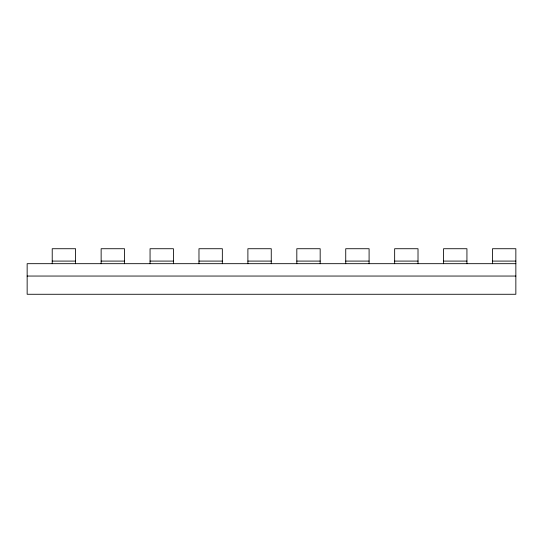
<?xml version="1.0" encoding="UTF-8"?>
<svg xmlns="http://www.w3.org/2000/svg" width="543" height="543" viewBox="0 0 543 543"><rect width="100%" height="100%" fill="white"/><g stroke="black" fill="none" stroke-linecap="round" stroke-linejoin="round"><path stroke-width="0.81" d="M52.223 261.088L75.579 261.088M101.141 261.088L124.496 261.088M150.058 261.088L173.421 261.088M198.976 261.088L222.338 261.088M247.893 261.088L271.256 261.088M296.817 261.088L320.173 261.088M345.735 261.088L369.091 261.088M394.652 261.088L418.015 261.088M443.57 261.088L466.932 261.088M492.487 261.088L515.85 261.088M515.85 263.681L27.15 263.681L27.15 294.272L515.85 294.272L515.85 248.728L492.487 248.728L492.487 263.681M27.15 276.048L515.85 276.048M466.932 263.681L466.932 248.728L443.57 248.728L443.57 263.681M418.015 263.681L418.015 248.728L394.652 248.728L394.652 263.681M369.091 263.681L369.091 248.728L345.735 248.728L345.735 263.681M320.173 263.681L320.173 248.728L296.817 248.728L296.817 263.681M271.256 263.681L271.256 248.728L247.893 248.728L247.893 263.681M222.338 263.681L222.338 248.728L198.976 248.728L198.976 263.681M173.421 263.681L173.421 248.728L150.058 248.728L150.058 263.681M124.496 263.681L124.496 248.728L101.141 248.728L101.141 263.681M75.579 263.681L75.579 248.728L52.223 248.728L52.223 263.681"/></g></svg>
